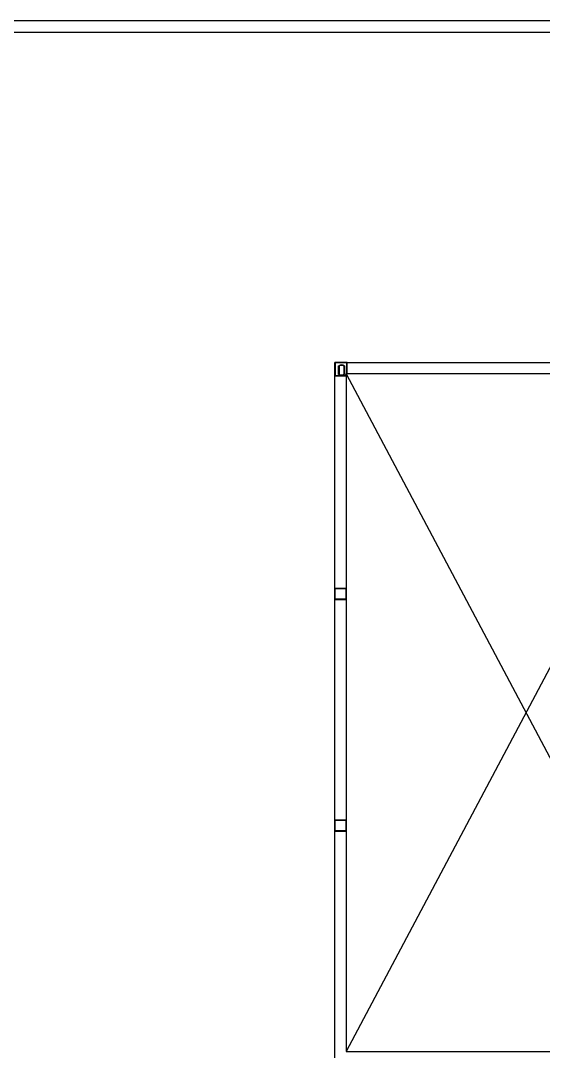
# Model space of a CAD drawing. Header units: millimetres. Extents: x 4080735 to 4152075, y -451436 to -400976.
# Drawn here: x 4142166 to 4142572, y -405783 to -404982 of the extents above; entities that cross this region are included whole.
import ezdxf

# ---------------------------------------------------------------- set-up
doc = ezdxf.new("R2010")
doc.units = ezdxf.units.MM
doc.header["$LTSCALE"] = 60
doc.layers.add('DITCH', color=7, linetype='Continuous', lineweight=0)

# ---------------------------------------------------------------- blocks, each defined once
blk = doc.blocks.new('KEY PLAN_NEW')
h = blk.add_hatch()
h.set_pattern_fill('ANSI31', color=253, scale=2)
h.set_pattern_definition([(45, (-1396.921, -1800.0236), (-4.490128, 4.490128), [])])
edge = h.paths.add_edge_path()
edge.add_line((-2006.86, -1075.94), (-2006.86, -1091.94))
edge.add_line((-2006.86, -1091.94), (-2067.86, -1091.94))
edge.add_line((-2067.86, -1091.94), (-2067.86, -1375.94))
edge.add_line((-2067.86, -1375.94), (-2006.86, -1375.94))
edge.add_line((-2006.86, -1375.94), (-2006.86, -1391.94))
edge.add_line((-2006.86, -1391.94), (-2007.86, -1391.94))
edge.add_line((-2007.86, -1391.94), (-2007.86, -1488.94))
edge.add_line((-2007.86, -1488.94), (-2008.31, -1488.94))
edge.add_arc((-2028.72, -1493.5), 20.91, 12.5777, 76.5787)
edge.add_line((-2023.86, -1473.16), (-2023.86, -1391.94))
edge.add_line((-2023.86, -1391.94), (-2247.86, -1391.94))
edge.add_line((-2247.86, -1391.94), (-2247.86, -1488.94))
edge.add_line((-2247.86, -1488.94), (-2263.86, -1488.94))
edge.add_line((-2263.86, -1488.94), (-2263.86, -1452.18))
edge.add_line((-2263.86, -1452.18), (-2549.86, -1452.18))
edge.add_line((-2549.86, -1452.18), (-2549.86, -1488.94))
edge.add_line((-2549.86, -1488.94), (-2565.86, -1488.94))
edge.add_line((-2565.86, -1488.94), (-2565.86, -1427.94))
edge.add_line((-2565.86, -1427.94), (-2720.86, -1427.94))
edge.add_line((-2720.86, -1427.94), (-2720.86, -1411.94))
edge.add_line((-2720.86, -1411.94), (-2623.86, -1411.94))
edge.add_line((-2623.86, -1411.94), (-2623.86, -1075.94))
edge.add_line((-2623.86, -1075.94), (-2563.86, -1075.94))
edge.add_line((-2563.86, -1075.94), (-2563.86, -1071.94))
edge.add_line((-2563.86, -1071.94), (-2547.86, -1071.94))
edge.add_line((-2547.86, -1071.94), (-2547.86, -1091.94))
edge.add_line((-2547.86, -1091.94), (-2607.86, -1091.94))
edge.add_line((-2607.86, -1091.94), (-2607.86, -1411.94))
edge.add_line((-2607.86, -1411.94), (-2549.86, -1411.94))
edge.add_line((-2549.86, -1411.94), (-2549.86, -1436.18))
edge.add_line((-2549.86, -1436.18), (-2263.86, -1436.18))
edge.add_line((-2263.86, -1436.18), (-2263.86, -1375.94))
edge.add_line((-2263.86, -1375.94), (-2083.86, -1375.94))
edge.add_line((-2083.86, -1375.94), (-2083.86, -1075.94))
edge.add_line((-2083.86, -1075.94), (-2006.86, -1075.94))
at = {"color": 253}
for p, q in [((-2720.62, -1071.94, 46), (-2723.86, -1071.94, 46)), ((-2723.86, -1071.94, 46), (-2723.86, -1075.5, 46)), ((-2723.86, -1075.5, 46), (-2723.86, -1071.94, 46)), ((-2720.62, -1071.94, 46), (-2667.1, -1071.94, 46)), ((-2723.86, -1368.38, 46), (-2723.86, -1075.5, 46)), ((-2627.86, -1074.94, 46), (-2720.86, -1250.44, 46)), ((-2720.86, -1074.94, 46), (-2627.86, -1250.44, 46)), ((-2720.62, -1074.94, 46), (-2720.86, -1074.94, 46)), ((-2720.86, -1075.5, 46), (-2720.86, -1074.94, 46)), ((-2720.86, -1075.5, 46), (-2720.86, -1130.44, 46)), ((-2723.86, -1130.44, 46), (-2720.86, -1130.44, 46)), ((-2723.74, -1133.32, 46), (-2723.74, -1130.56, 46)), ((-2723.74, -1130.56, 46), (-2720.98, -1130.56, 46)), ((-2720.98, -1130.56, 46), (-2720.98, -1133.32, 46)), ((-2720.98, -1130.56, 46), (-2720.98, -1133.32, 46)), ((-2720.86, -1133.44, 46), (-2720.86, -1130.44, 46)), ((-2720.86, -1133.44, 46), (-2723.86, -1133.44, 46)), ((-2720.98, -1133.32, 46), (-2723.74, -1133.32, 46)), ((-2720.86, -1133.44, 46), (-2720.86, -1190.44, 46)), ((-2723.86, -1190.44, 46), (-2720.86, -1190.44, 46)), ((-2723.74, -1193.32, 46), (-2723.74, -1190.56, 46)), ((-2723.74, -1190.56, 46), (-2720.98, -1190.56, 46)), ((-2720.98, -1190.56, 46), (-2720.98, -1193.32, 46)), ((-2720.98, -1190.56, 46), (-2720.98, -1193.32, 46)), ((-2720.86, -1193.44, 46), (-2720.86, -1190.44, 46)), ((-2720.86, -1193.44, 46), (-2723.86, -1193.44, 46)), ((-2720.98, -1193.32, 46), (-2723.74, -1193.32, 46)), ((-2720.86, -1193.44, 46), (-2720.86, -1250.44, 46))]:
    blk.add_line(p, q, dxfattribs=at)
at = {"color": 253, "linetype": 'Continuous'}
for p, q in [((-2723.74, -1072.35, 46), (-2723.86, -1072.35, 46)), ((-2723.74, -1072.06, 46), (-2723.74, -1072.06, 46)), ((-2723.74, -1072.06, 46), (-2723.74, -1072.06, 46)), ((-2723.74, -1072.35, 46), (-2723.74, -1075.38, 46)), ((-2723.45, -1072.06, 46), (-2723.45, -1071.94, 46)), ((-2720.74, -1072.06, 46), (-2723.45, -1072.06, 46)), ((-2722.84, -1075.1, 46), (-2722.84, -1072.84, 46)), ((-2722.72, -1072.91, 46), (-2722.72, -1075.04, 46)), ((-2721.45, -1075.04, 46), (-2721.45, -1072.91, 46)), ((-2721.33, -1072.84, 46), (-2721.33, -1075.1, 46)), ((-2720.74, -1071.94, 46), (-2720.74, -1072.06, 46)), ((-2720.62, -1072.06, 46), (-2720.74, -1072.06, 46)), ((-2720.74, -1074.94, 46), (-2720.74, -1072.06, 46)), ((-2720.62, -1074.94, 46), (-2720.62, -1071.94, 46)), ((-2723.74, -1075.38, 46), (-2723.86, -1075.38, 46)), ((-2720.86, -1075.5, 46), (-2723.86, -1075.5, 46)), ((-2723.74, -1075.5, 46), (-2723.74, -1075.38, 46)), ((-2723.74, -1075.38, 46), (-2720.86, -1075.38, 46))]:
    blk.add_line(p, q, dxfattribs=at)
at = {"color": 253, "elevation": 46}
blk.add_lwpolyline([(-2627.86, -1074.94), (-2720.86, -1074.94), (-2720.86, -1250.44), (-2627.86, -1250.44)], close=True, dxfattribs=at)
at = {"color": 253, "linetype": 'Continuous'}
for centre, radius, start, end in [((-2723.45, -1072.35, 46), 0.41, 90, 180), ((-2723.45, -1072.35, 46), 0.29, 90, 180), ((-2722.08, -1073.97, 46), 1.36, 56.2792, 123.7208), ((-2722.08, -1073.97, 46), 1.24, 59.1964, 120.8036), ((-2720.74, -1072.06, 46), 0.12, 0, 90), ((-2723.74, -1075.38, 46), 0.12, 180, 270), ((-2722.08, -1073.97, 46), 1.36, 236.2792, 303.7208), ((-2722.08, -1073.97, 46), 1.24, 239.1964, 300.8036)]:
    blk.add_arc(centre, radius, start, end, dxfattribs=at)
for points, knots in [([(-2722.84, -1072.84, 46), (-2722.84, -1072.84, 46), (-2722.84, -1072.84, 46), (-2722.83, -1072.84, 46), (-2722.83, -1072.84, 46), (-2722.83, -1072.84, 46), (-2722.83, -1072.85, 46), (-2722.83, -1072.85, 46), (-2722.82, -1072.85, 46), (-2722.82, -1072.85, 46), (-2722.81, -1072.86, 46), (-2722.81, -1072.86, 46), (-2722.8, -1072.86, 46), (-2722.8, -1072.86, 46), (-2722.8, -1072.86, 46), (-2722.8, -1072.86, 46), (-2722.79, -1072.87, 46), (-2722.79, -1072.87, 46), (-2722.79, -1072.87, 46), (-2722.79, -1072.87, 46), (-2722.78, -1072.87, 46), (-2722.78, -1072.88, 46), (-2722.77, -1072.88, 46), (-2722.77, -1072.88, 46), (-2722.76, -1072.88, 46), (-2722.76, -1072.88, 46), (-2722.76, -1072.88, 46), (-2722.76, -1072.88, 46), (-2722.76, -1072.89, 46), (-2722.76, -1072.89, 46), (-2722.75, -1072.89, 46), (-2722.75, -1072.89, 46), (-2722.74, -1072.89, 46), (-2722.74, -1072.89, 46), (-2722.74, -1072.9, 46), (-2722.74, -1072.9, 46), (-2722.74, -1072.9, 46), (-2722.74, -1072.9, 46), (-2722.73, -1072.9, 46), (-2722.73, -1072.9, 46), (-2722.73, -1072.9, 46), (-2722.73, -1072.9, 46), (-2722.73, -1072.9, 46), (-2722.72, -1072.9, 46), (-2722.72, -1072.91, 46), (-2722.72, -1072.91, 46), (-2722.72, -1072.91, 46), (-2722.72, -1072.91, 46), (-2722.72, -1072.91, 46), (-2722.72, -1072.91, 46), (-2722.72, -1072.91, 46), (-2722.72, -1072.91, 46), (-2722.72, -1072.91, 46), (-2722.72, -1072.91, 46)], [0, 0, 0, 0, 0.00782, 0.00782, 0.015639, 0.031279, 0.031279, 0.062557, 0.062557, 0.125114, 0.125114, 0.187671, 0.187671, 0.21895, 0.21895, 0.234589, 0.234589, 0.250228, 0.250228, 0.312785, 0.312785, 0.375342, 0.375342, 0.437899, 0.437899, 0.453538, 0.453538, 0.469178, 0.469178, 0.500456, 0.500456, 0.563013, 0.563013, 0.62557, 0.62557, 0.641209, 0.641209, 0.656849, 0.656849, 0.688127, 0.688127, 0.750684, 0.750684, 0.813241, 0.813241, 0.828881, 0.828881, 0.84452, 0.84452, 0.875798, 0.875798, 0.938355, 1, 1, 1, 1]), ([(-2721.45, -1072.91, 46), (-2721.45, -1072.91, 46), (-2721.45, -1072.91, 46), (-2721.45, -1072.91, 46), (-2721.44, -1072.91, 46), (-2721.44, -1072.91, 46), (-2721.44, -1072.91, 46), (-2721.44, -1072.91, 46), (-2721.44, -1072.91, 46), (-2721.44, -1072.91, 46), (-2721.44, -1072.9, 46), (-2721.44, -1072.9, 46), (-2721.43, -1072.9, 46), (-2721.43, -1072.9, 46), (-2721.43, -1072.9, 46), (-2721.43, -1072.9, 46), (-2721.43, -1072.9, 46), (-2721.43, -1072.9, 46), (-2721.43, -1072.9, 46), (-2721.43, -1072.9, 46), (-2721.42, -1072.89, 46), (-2721.42, -1072.89, 46), (-2721.41, -1072.89, 46), (-2721.41, -1072.89, 46), (-2721.41, -1072.89, 46), (-2721.41, -1072.89, 46), (-2721.4, -1072.88, 46), (-2721.4, -1072.88, 46), (-2721.4, -1072.88, 46), (-2721.4, -1072.88, 46), (-2721.4, -1072.88, 46), (-2721.39, -1072.88, 46), (-2721.39, -1072.88, 46), (-2721.38, -1072.87, 46), (-2721.38, -1072.87, 46), (-2721.37, -1072.87, 46), (-2721.37, -1072.87, 46), (-2721.37, -1072.87, 46), (-2721.37, -1072.86, 46), (-2721.37, -1072.86, 46), (-2721.36, -1072.86, 46), (-2721.36, -1072.86, 46), (-2721.36, -1072.86, 46), (-2721.35, -1072.86, 46), (-2721.35, -1072.85, 46), (-2721.34, -1072.85, 46), (-2721.34, -1072.85, 46), (-2721.33, -1072.85, 46), (-2721.33, -1072.84, 46), (-2721.33, -1072.84, 46), (-2721.33, -1072.84, 46), (-2721.33, -1072.84, 46), (-2721.33, -1072.84, 46), (-2721.33, -1072.84, 46)], [0, 0, 0, 0, 0.06206, 0.12459, 0.12459, 0.155854, 0.155854, 0.171487, 0.171487, 0.187119, 0.187119, 0.249648, 0.249648, 0.312178, 0.312178, 0.343442, 0.343442, 0.359075, 0.359075, 0.374707, 0.374707, 0.437236, 0.437236, 0.499766, 0.499766, 0.53103, 0.53103, 0.546663, 0.546663, 0.562295, 0.562295, 0.624824, 0.624824, 0.687353, 0.687353, 0.749883, 0.749883, 0.765515, 0.765515, 0.781147, 0.781147, 0.812412, 0.812412, 0.874941, 0.874941, 0.937471, 0.937471, 0.968735, 0.968735, 0.984368, 0.992184, 0.992184, 1, 1, 1, 1]), ([(-2722.84, -1075.1, 46), (-2722.84, -1075.1, 46), (-2722.84, -1075.1, 46), (-2722.83, -1075.1, 46), (-2722.83, -1075.1, 46), (-2722.83, -1075.1, 46), (-2722.83, -1075.1, 46), (-2722.83, -1075.1, 46), (-2722.82, -1075.1, 46), (-2722.82, -1075.09, 46), (-2722.81, -1075.09, 46), (-2722.81, -1075.09, 46), (-2722.8, -1075.09, 46), (-2722.8, -1075.09, 46), (-2722.8, -1075.08, 46), (-2722.8, -1075.08, 46), (-2722.79, -1075.08, 46), (-2722.79, -1075.08, 46), (-2722.79, -1075.08, 46), (-2722.79, -1075.08, 46), (-2722.78, -1075.07, 46), (-2722.78, -1075.07, 46), (-2722.77, -1075.07, 46), (-2722.77, -1075.07, 46), (-2722.76, -1075.06, 46), (-2722.76, -1075.06, 46), (-2722.76, -1075.06, 46), (-2722.76, -1075.06, 46), (-2722.76, -1075.06, 46), (-2722.76, -1075.06, 46), (-2722.75, -1075.06, 46), (-2722.75, -1075.06, 46), (-2722.74, -1075.05, 46), (-2722.74, -1075.05, 46), (-2722.74, -1075.05, 46), (-2722.74, -1075.05, 46), (-2722.74, -1075.05, 46), (-2722.74, -1075.05, 46), (-2722.73, -1075.05, 46), (-2722.73, -1075.05, 46), (-2722.73, -1075.05, 46), (-2722.73, -1075.05, 46), (-2722.73, -1075.04, 46), (-2722.72, -1075.04, 46), (-2722.72, -1075.04, 46), (-2722.72, -1075.04, 46), (-2722.72, -1075.04, 46), (-2722.72, -1075.04, 46), (-2722.72, -1075.04, 46), (-2722.72, -1075.04, 46), (-2722.72, -1075.04, 46), (-2722.72, -1075.04, 46), (-2722.72, -1075.04, 46), (-2722.72, -1075.04, 46)], [0, 0, 0, 0, 0.00782, 0.00782, 0.015639, 0.031279, 0.031279, 0.062557, 0.062557, 0.125114, 0.125114, 0.187671, 0.187671, 0.21895, 0.21895, 0.234589, 0.234589, 0.250228, 0.250228, 0.312785, 0.312785, 0.375342, 0.375342, 0.437899, 0.437899, 0.453538, 0.453538, 0.469178, 0.469178, 0.500456, 0.500456, 0.563013, 0.563013, 0.62557, 0.62557, 0.641209, 0.641209, 0.656849, 0.656849, 0.688127, 0.688127, 0.750684, 0.750684, 0.813241, 0.813241, 0.828881, 0.828881, 0.84452, 0.84452, 0.875798, 0.875798, 0.938355, 1, 1, 1, 1]), ([(-2721.45, -1075.04, 46), (-2721.45, -1075.04, 46), (-2721.45, -1075.04, 46), (-2721.45, -1075.04, 46), (-2721.44, -1075.04, 46), (-2721.44, -1075.04, 46), (-2721.44, -1075.04, 46), (-2721.44, -1075.04, 46), (-2721.44, -1075.04, 46), (-2721.44, -1075.04, 46), (-2721.44, -1075.04, 46), (-2721.44, -1075.04, 46), (-2721.43, -1075.05, 46), (-2721.43, -1075.05, 46), (-2721.43, -1075.05, 46), (-2721.43, -1075.05, 46), (-2721.43, -1075.05, 46), (-2721.43, -1075.05, 46), (-2721.43, -1075.05, 46), (-2721.43, -1075.05, 46), (-2721.42, -1075.05, 46), (-2721.42, -1075.05, 46), (-2721.41, -1075.06, 46), (-2721.41, -1075.06, 46), (-2721.41, -1075.06, 46), (-2721.41, -1075.06, 46), (-2721.4, -1075.06, 46), (-2721.4, -1075.06, 46), (-2721.4, -1075.06, 46), (-2721.4, -1075.06, 46), (-2721.4, -1075.07, 46), (-2721.39, -1075.07, 46), (-2721.39, -1075.07, 46), (-2721.38, -1075.07, 46), (-2721.38, -1075.08, 46), (-2721.37, -1075.08, 46), (-2721.37, -1075.08, 46), (-2721.37, -1075.08, 46), (-2721.37, -1075.08, 46), (-2721.37, -1075.08, 46), (-2721.36, -1075.09, 46), (-2721.36, -1075.09, 46), (-2721.36, -1075.09, 46), (-2721.35, -1075.09, 46), (-2721.35, -1075.09, 46), (-2721.34, -1075.1, 46), (-2721.34, -1075.1, 46), (-2721.33, -1075.1, 46), (-2721.33, -1075.1, 46), (-2721.33, -1075.1, 46), (-2721.33, -1075.1, 46), (-2721.33, -1075.1, 46), (-2721.33, -1075.1, 46), (-2721.33, -1075.1, 46)], [0, 0, 0, 0, 0.06206, 0.12459, 0.12459, 0.155854, 0.155854, 0.171487, 0.171487, 0.187119, 0.187119, 0.249648, 0.249648, 0.312178, 0.312178, 0.343442, 0.343442, 0.359075, 0.359075, 0.374707, 0.374707, 0.437236, 0.437236, 0.499766, 0.499766, 0.53103, 0.53103, 0.546663, 0.546663, 0.562295, 0.562295, 0.624824, 0.624824, 0.687353, 0.687353, 0.749883, 0.749883, 0.765515, 0.765515, 0.781147, 0.781147, 0.812412, 0.812412, 0.874941, 0.874941, 0.937471, 0.937471, 0.968735, 0.968735, 0.984368, 0.992184, 0.992184, 1, 1, 1, 1])]:
    blk.add_open_spline(points, degree=3, knots=knots, dxfattribs=at)
at = {"layer": 'DITCH', "color": 253, "lineweight": -3}
for p, q in [((-2885.31, -983.42), (-1730.42, -983.42)), ((-2885.31, -986.42), (-1727.42, -986.42))]:
    blk.add_line(p, q, dxfattribs=at)

msp = doc.modelspace()

# ---------------------------------------------------------------- block references
at = {"xscale": 3, "yscale": 3, "zscale": 3}
msp.add_blockref('KEY PLAN_NEW', (4150581.88, -402031.53), dxfattribs=at)

doc.saveas('drawing.dxf')
